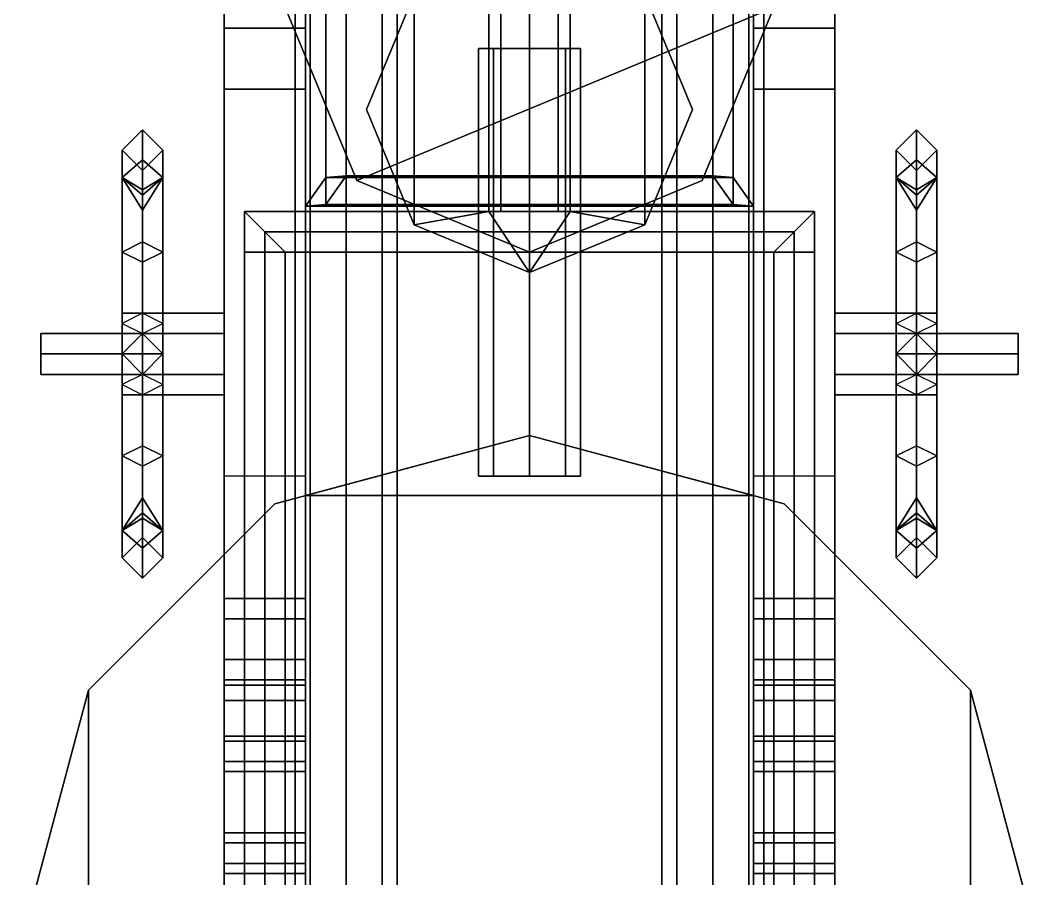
# Model space of a CAD drawing. Extents: x -0.25 to 0.25, y -0.29 to 0.67.
# Drawn here: x -0.25 to 0.25, y 0.033 to 0.454 of the extents above; entities that cross this region are included whole.
import ezdxf

# ---------------------------------------------------------------- set-up
doc = ezdxf.new("R2010")
doc.units = 0
doc.layers.add('TURRET', color=2, linetype='CONTINUOUS')

msp = doc.modelspace()

# ---------------------------------------------------------------- linework, layer by layer
at = {"layer": 'TURRET'}
for points in [[(-0.10768, 0.67, 0.12768), (-0.115, 0.67, 0.11), (-0.115, -0.01, 0.11), (-0.10768, -0.01, 0.12768)], [(-0.115, 0.67, 0.11), (-0.10768, 0.67, 0.09232), (-0.10768, -0.01, 0.09232), (-0.115, -0.01, 0.11)], [(-0.09, 0.67, 0.135), (-0.10768, 0.67, 0.12768), (-0.10768, -0.01, 0.12768), (-0.09, -0.01, 0.135)], [(-0.10768, 0.67, 0.09232), (-0.09, 0.67, 0.085), (-0.09, -0.01, 0.085), (-0.10768, -0.01, 0.09232)], [(-0.07232, 0.67, 0.12768), (-0.09, 0.67, 0.135), (-0.09, -0.01, 0.135), (-0.07232, -0.01, 0.12768)], [(-0.09, 0.67, 0.085), (-0.07232, 0.67, 0.09232), (-0.07232, -0.01, 0.09232), (-0.09, -0.01, 0.085)], [(-0.065, 0.67, 0.11), (-0.07232, 0.67, 0.12768), (-0.07232, -0.01, 0.12768), (-0.065, -0.01, 0.11)], [(-0.07232, 0.67, 0.09232), (-0.065, 0.67, 0.11), (-0.065, -0.01, 0.11), (-0.07232, -0.01, 0.09232)], [(0.07232, 0.67, 0.12768), (0.065, 0.67, 0.11), (0.065, -0.01, 0.11), (0.07232, -0.01, 0.12768)], [(0.065, 0.67, 0.11), (0.07232, 0.67, 0.09232), (0.07232, -0.01, 0.09232), (0.065, -0.01, 0.11)], [(0.09, 0.67, 0.135), (0.07232, 0.67, 0.12768), (0.07232, -0.01, 0.12768), (0.09, -0.01, 0.135)], [(0.07232, 0.67, 0.09232), (0.09, 0.67, 0.085), (0.09, -0.01, 0.085), (0.07232, -0.01, 0.09232)], [(0.10768, 0.67, 0.12768), (0.09, 0.67, 0.135), (0.09, -0.01, 0.135), (0.10768, -0.01, 0.12768)], [(0.09, 0.67, 0.085), (0.10768, 0.67, 0.09232), (0.10768, -0.01, 0.09232), (0.09, -0.01, 0.085)], [(0.115, 0.67, 0.11), (0.10768, 0.67, 0.12768), (0.10768, -0.01, 0.12768), (0.115, -0.01, 0.11)], [(0.10768, 0.67, 0.09232), (0.115, 0.67, 0.11), (0.115, -0.01, 0.11), (0.10768, -0.01, 0.09232)], [(0.08485, 0.54485, 0.16), (-0.12, 0.46, 0.16), (-0.08485, 0.37515, 0.16), (0.12, 0.46, 0.16)], [(-0.11, 0.36257, 0.77669), (-0.1, 0.37669, 0.77743), (-0.1, 0.54018, 0.63022), (-0.11, 0.52606, 0.62948)], [(-0.1, 0.37669, 0.77743), (-0.09, 0.37743, 0.76331), (-0.09, 0.54092, 0.6161), (-0.1, 0.54018, 0.63022)], [(-0.09, 0.37743, 0.76331), (-0.1, 0.36331, 0.76257), (-0.1, 0.5268, 0.61536), (-0.09, 0.54092, 0.6161)], [(0.1, 0.36331, 0.76257), (0.09, 0.37743, 0.76331), (0.09, 0.54092, 0.6161), (0.1, 0.5268, 0.61536)], [(0.09, 0.37743, 0.76331), (0.1, 0.37669, 0.77743), (0.1, 0.54018, 0.63022), (0.09, 0.54092, 0.6161)], [(0.1, 0.37669, 0.77743), (0.11, 0.36257, 0.77669), (0.11, 0.52606, 0.62948), (0.1, 0.54018, 0.63022)], [(-0.1, 0.36331, 0.76257), (-0.11, 0.36257, 0.77669), (-0.11, 0.52606, 0.62948), (-0.1, 0.5268, 0.61536)], [(0.11, 0.36257, 0.77669), (0.1, 0.36331, 0.76257), (0.1, 0.5268, 0.61536), (0.11, 0.52606, 0.62948)], [(-0.11, 0.49, 0.6), (-0.11, 0.45, 0.58), (-0.15, 0.45, 0.58), (-0.15, 0.49, 0.6)], [(-0.15, 0.45, 0.58), (-0.15, 0.42, 0.61), (-0.15, 0.48, 0.64), (-0.15, 0.49, 0.6)], [(-0.11, 0.48, 0.64), (-0.11, 0.42, 0.61), (-0.11, 0.45, 0.58), (-0.11, 0.49, 0.6)], [(0.15, 0.49, 0.6), (0.15, 0.45, 0.58), (0.11, 0.45, 0.58), (0.11, 0.49, 0.6)], [(0.11, 0.45, 0.58), (0.11, 0.42, 0.61), (0.11, 0.48, 0.64), (0.11, 0.49, 0.6)], [(0.15, 0.48, 0.64), (0.15, 0.42, 0.61), (0.15, 0.45, 0.58), (0.15, 0.49, 0.6)], [(-0.15, 0.48, 0.64), (-0.15, 0.42, 0.61), (-0.11, 0.42, 0.61), (-0.11, 0.48, 0.64)], [(-0.02, 0.48, 0.87), (-0.05657, 0.46657, 0.87), (-0.05657, 0.35343, 0.87), (-0.02, 0.36, 0.87)], [(-0.01414, 0.48, 0.90414), (-0.02, 0.48, 0.89), (-0.02, 0.36, 0.89), (-0.01414, 0.36, 0.90414)], [(-0.02, 0.48, 0.89), (-0.02, 0.48, 0.87), (-0.02, 0.36, 0.87), (-0.02, 0.36, 0.89)], [(0, 0.48, 0.91), (-0.01414, 0.48, 0.90414), (-0.01414, 0.36, 0.90414), (0, 0.36, 0.91)], [(0.01414, 0.48, 0.90414), (0, 0.48, 0.91), (0, 0.36, 0.91), (0.01414, 0.36, 0.90414)], [(0.02, 0.48, 0.89), (0.01414, 0.48, 0.90414), (0.01414, 0.36, 0.90414), (0.02, 0.36, 0.89)], [(0.02, 0.48, 0.87), (0.02, 0.48, 0.89), (0.02, 0.36, 0.89), (0.02, 0.36, 0.87)], [(0.05657, 0.46657, 0.87), (0.02, 0.48, 0.87), (0.02, 0.36, 0.87), (0.05657, 0.35343, 0.87)], [(0.11, 0.48, 0.64), (0.11, 0.42, 0.61), (0.15, 0.42, 0.61), (0.15, 0.48, 0.64)], [(-0.05657, 0.46657, 0.85), (-0.08, 0.41, 0.85), (-0.08, 0.41, 0.87), (-0.05657, 0.46657, 0.87)], [(-0.05657, 0.46657, 0.87), (-0.08, 0.41, 0.87), (-0.05657, 0.35343, 0.87)], [(0.08, 0.41, 0.85), (0.05657, 0.46657, 0.85), (0.05657, 0.46657, 0.87), (0.08, 0.41, 0.87)], [(0.05657, 0.35343, 0.87), (0.08, 0.41, 0.87), (0.05657, 0.46657, 0.87)], [(-0.12, 0.46, 0.14), (-0.08485, 0.37515, 0.14), (-0.08485, 0.37515, 0.16), (-0.12, 0.46, 0.16)], [(0.12, 0.46, 0.16), (-0.08485, 0.37515, 0.16), (0, 0.34, 0.16), (0.08485, 0.37515, 0.16)], [(0.08485, 0.37515, 0.14), (0.12, 0.46, 0.14), (0.12, 0.46, 0.16), (0.08485, 0.37515, 0.16)], [(-0.15, 0.12, 0.18), (-0.15, 0.16, 0.29268), (-0.15, 0.45, 0.58)], [(-0.11, 0.45, 0.58), (-0.11, 0.12, 0.18), (-0.15, 0.12, 0.18), (-0.15, 0.45, 0.58)], [(-0.15, 0.16, 0.29268), (-0.15, 0.17, 0.31), (-0.15, 0.45, 0.58)], [(-0.15, 0.17, 0.31), (-0.15, 0.16, 0.32732), (-0.15, 0.45, 0.58)], [(-0.15, 0.45, 0.58), (-0.15, 0.16, 0.32732), (-0.15, 0.42, 0.61)], [(-0.11, 0.45, 0.58), (-0.11, 0.16, 0.29268), (-0.11, 0.12, 0.18), (-0.11, 0.45, 0.58)], [(-0.11, 0.45, 0.58), (-0.11, 0.17, 0.31), (-0.11, 0.16, 0.29268), (-0.11, 0.45, 0.58)], [(0.15, 0.45, 0.58), (0.15, 0.12, 0.18), (0.11, 0.12, 0.18), (0.11, 0.45, 0.58)], [(0.11, 0.12, 0.18), (0.11, 0.16, 0.29268), (0.11, 0.45, 0.58)], [(0.11, 0.16, 0.29268), (0.11, 0.17, 0.31), (0.11, 0.45, 0.58)], [(0.11, 0.17, 0.31), (0.11, 0.16, 0.32732), (0.11, 0.45, 0.58)], [(0.11, 0.45, 0.58), (0.11, 0.16, 0.32732), (0.11, 0.42, 0.61)], [(0.15, 0.45, 0.58), (0.15, 0.16, 0.29268), (0.15, 0.12, 0.18), (0.15, 0.45, 0.58)], [(0.15, 0.45, 0.58), (0.15, 0.17, 0.31), (0.15, 0.16, 0.29268), (0.15, 0.45, 0.58)], [(-0.11, 0.45, 0.58), (-0.11, 0.16, 0.32732), (-0.11, 0.17, 0.31), (-0.11, 0.45, 0.58)], [(-0.11, 0.42, 0.61), (-0.11, 0.16, 0.32732), (-0.11, 0.45, 0.58), (-0.11, 0.42, 0.61)], [(0.15, 0.45, 0.58), (0.15, 0.16, 0.32732), (0.15, 0.17, 0.31), (0.15, 0.45, 0.58)], [(0.15, 0.42, 0.61), (0.15, 0.16, 0.32732), (0.15, 0.45, 0.58), (0.15, 0.42, 0.61)], [(-0.01768, 0.44, 0.81768), (-0.025, 0.44, 0.8), (-0.025, 0.23, 0.8), (-0.01768, 0.23, 0.81768)], [(-0.025, 0.44, 0.8), (-0.01768, 0.44, 0.78232), (-0.01768, 0.23, 0.78232), (-0.025, 0.23, 0.8)], [(0, 0.44, 0.775), (-0.01768, 0.44, 0.78232), (-0.025, 0.44, 0.8), (0.01768, 0.44, 0.78232)], [(0.01768, 0.44, 0.78232), (-0.025, 0.44, 0.8), (-0.01768, 0.44, 0.81768), (0.025, 0.44, 0.8)], [(0, 0.44, 0.825), (-0.01768, 0.44, 0.81768), (-0.01768, 0.23, 0.81768), (0, 0.23, 0.825)], [(-0.01768, 0.44, 0.78232), (0, 0.44, 0.775), (0, 0.23, 0.775), (-0.01768, 0.23, 0.78232)], [(0.025, 0.44, 0.8), (-0.01768, 0.44, 0.81768), (0, 0.44, 0.825), (0.01768, 0.44, 0.81768)], [(0.01768, 0.44, 0.81768), (0, 0.44, 0.825), (0, 0.23, 0.825), (0.01768, 0.23, 0.81768)], [(0, 0.44, 0.775), (0.01768, 0.44, 0.78232), (0.01768, 0.23, 0.78232), (0, 0.23, 0.775)], [(0.025, 0.44, 0.8), (0.01768, 0.44, 0.81768), (0.01768, 0.23, 0.81768), (0.025, 0.23, 0.8)], [(0.01768, 0.44, 0.78232), (0.025, 0.44, 0.8), (0.025, 0.23, 0.8), (0.01768, 0.23, 0.78232)], [(-0.15, 0.1025, 0.30165), (-0.15, 0.055, 0.26598), (-0.15, 0.42, 0.61)], [(-0.15, 0.055, 0.26598), (-0.15, -0.21, 0.1), (-0.15, 0.42, 0.61)], [(-0.15, 0.42, 0.61), (-0.15, -0.01059, 0.26143), (-0.11, -0.01059, 0.26143), (-0.11, 0.42, 0.61)], [(-0.15, 0.14, 0.32732), (-0.15, 0.1025, 0.30165), (-0.15, 0.42, 0.61)], [(-0.15, 0.16, 0.32732), (-0.15, 0.14, 0.32732), (-0.15, 0.42, 0.61)], [(-0.11, 0.42, 0.61), (-0.11, 0.055, 0.26598), (-0.11, 0.1025, 0.30165), (-0.11, 0.42, 0.61)], [(-0.11, 0.42, 0.61), (-0.11, -0.21, 0.1), (-0.11, 0.055, 0.26598), (-0.11, 0.42, 0.61)], [(-0.11, 0.42, 0.61), (-0.11, 0.1025, 0.30165), (-0.11, 0.14, 0.32732), (-0.11, 0.42, 0.61)], [(-0.11, 0.42, 0.61), (-0.11, 0.14, 0.32732), (-0.11, 0.16, 0.32732), (-0.11, 0.42, 0.61)], [(0.11, 0.42, 0.61), (0.11, -0.21, 0.1), (0.15, -0.21, 0.1), (0.15, 0.42, 0.61)], [(0.11, 0.055, 0.26598), (0.11, -0.21, 0.1), (0.11, 0.42, 0.61)], [(0.11, 0.1025, 0.30165), (0.11, 0.055, 0.26598), (0.11, 0.42, 0.61)], [(0.11, 0.14, 0.32732), (0.11, 0.1025, 0.30165), (0.11, 0.42, 0.61)], [(0.11, 0.16, 0.32732), (0.11, 0.14, 0.32732), (0.11, 0.42, 0.61)], [(0.15, 0.42, 0.61), (0.15, -0.21, 0.1), (0.15, 0.055, 0.26598), (0.15, 0.42, 0.61)], [(0.15, 0.42, 0.61), (0.15, 0.055, 0.26598), (0.15, 0.1025, 0.30165), (0.15, 0.42, 0.61)], [(0.15, 0.42, 0.61), (0.15, 0.1025, 0.30165), (0.15, 0.14, 0.32732), (0.15, 0.42, 0.61)], [(0.15, 0.42, 0.61), (0.15, 0.14, 0.32732), (0.15, 0.16, 0.32732), (0.15, 0.42, 0.61)], [(0.11, 0.42, 0.61), (0.11, -0.01059, 0.26143), (0.15, -0.01059, 0.26143), (0.15, 0.42, 0.61)], [(-0.08, 0.41, 0.85), (-0.05657, 0.35343, 0.85), (-0.05657, 0.35343, 0.87), (-0.08, 0.41, 0.87)], [(0.05657, 0.35343, 0.85), (0.08, 0.41, 0.85), (0.08, 0.41, 0.87), (0.05657, 0.35343, 0.87)], [(-0.2, 0.39, 0.44), (-0.19, 0.4, 0.44), (-0.19, 0.38526, 0.385), (-0.2, 0.3766, 0.39)], [(-0.2, 0.3766, 0.49), (-0.19, 0.38526, 0.495), (-0.19, 0.4, 0.44), (-0.2, 0.39, 0.44)], [(-0.19, 0.4, 0.44), (-0.18, 0.39, 0.44), (-0.18, 0.3766, 0.39), (-0.19, 0.38526, 0.385)], [(-0.19, 0.38526, 0.495), (-0.18, 0.3766, 0.49), (-0.18, 0.39, 0.44), (-0.19, 0.4, 0.44)], [(0.19, 0.4, 0.44), (0.18, 0.39, 0.44), (0.18, 0.3766, 0.49), (0.19, 0.38526, 0.495)], [(0.19, 0.38526, 0.385), (0.18, 0.3766, 0.39), (0.18, 0.39, 0.44), (0.19, 0.4, 0.44)], [(0.2, 0.39, 0.44), (0.19, 0.4, 0.44), (0.19, 0.38526, 0.495), (0.2, 0.3766, 0.49)], [(0.2, 0.3766, 0.39), (0.19, 0.38526, 0.385), (0.19, 0.4, 0.44), (0.2, 0.39, 0.44)], [(-0.19, 0.37062, 0.475), (-0.2, 0.3766, 0.49), (-0.2, 0.39, 0.44), (-0.19, 0.38, 0.44)], [(-0.19, 0.38, 0.44), (-0.2, 0.39, 0.44), (-0.2, 0.3766, 0.39), (-0.19, 0.36794, 0.395)], [(-0.2, 0.34, 0.5266), (-0.19, 0.345, 0.53526), (-0.19, 0.38526, 0.495), (-0.2, 0.3766, 0.49)], [(-0.2, 0.3766, 0.39), (-0.19, 0.38526, 0.385), (-0.19, 0.345, 0.34474), (-0.2, 0.34, 0.3534)], [(-0.18, 0.3766, 0.49), (-0.19, 0.37062, 0.475), (-0.19, 0.38, 0.44), (-0.18, 0.39, 0.44)], [(-0.18, 0.39, 0.44), (-0.19, 0.38, 0.44), (-0.19, 0.36794, 0.395), (-0.18, 0.3766, 0.39)], [(-0.19, 0.345, 0.53526), (-0.18, 0.34, 0.5266), (-0.18, 0.3766, 0.49), (-0.19, 0.38526, 0.495)], [(-0.19, 0.38526, 0.385), (-0.18, 0.3766, 0.39), (-0.18, 0.34, 0.3534), (-0.19, 0.345, 0.34474)], [(0.18, 0.3766, 0.39), (0.19, 0.37062, 0.405), (0.19, 0.38, 0.44), (0.18, 0.39, 0.44)], [(0.18, 0.39, 0.44), (0.19, 0.38, 0.44), (0.19, 0.36794, 0.485), (0.18, 0.3766, 0.49)], [(0.19, 0.38526, 0.495), (0.18, 0.3766, 0.49), (0.18, 0.34, 0.5266), (0.19, 0.345, 0.53526)], [(0.19, 0.345, 0.34474), (0.18, 0.34, 0.3534), (0.18, 0.3766, 0.39), (0.19, 0.38526, 0.385)], [(0.19, 0.37062, 0.405), (0.2, 0.3766, 0.39), (0.2, 0.39, 0.44), (0.19, 0.38, 0.44)], [(0.19, 0.38, 0.44), (0.2, 0.39, 0.44), (0.2, 0.3766, 0.49), (0.19, 0.36794, 0.485)], [(0.2, 0.3766, 0.49), (0.19, 0.38526, 0.495), (0.19, 0.345, 0.53526), (0.2, 0.34, 0.5266)], [(0.2, 0.34, 0.3534), (0.19, 0.345, 0.34474), (0.19, 0.38526, 0.385), (0.2, 0.3766, 0.39)], [(-0.19, 0.335, 0.51794), (-0.2, 0.34, 0.5266), (-0.2, 0.3766, 0.49), (-0.19, 0.36062, 0.49232)], [(-0.19, 0.36794, 0.395), (-0.2, 0.3766, 0.39), (-0.2, 0.34, 0.3534), (-0.19, 0.335, 0.36206)], [(-0.2, 0.305, 0.44866), (-0.19, 0.3, 0.45732), (-0.19, 0.36062, 0.49232), (-0.2, 0.3766, 0.49)], [(-0.19, 0.31, 0.44), (-0.2, 0.305, 0.44866), (-0.2, 0.3766, 0.49), (-0.19, 0.37062, 0.475)], [(-0.18, 0.34, 0.5266), (-0.19, 0.335, 0.51794), (-0.19, 0.36062, 0.49232), (-0.18, 0.3766, 0.49)], [(-0.18, 0.3766, 0.39), (-0.19, 0.36794, 0.395), (-0.19, 0.335, 0.36206), (-0.18, 0.34, 0.3534)], [(-0.19, 0.3, 0.45732), (-0.18, 0.305, 0.44866), (-0.18, 0.3766, 0.49), (-0.19, 0.36062, 0.49232)], [(-0.18, 0.305, 0.44866), (-0.19, 0.31, 0.44), (-0.19, 0.37062, 0.475), (-0.18, 0.3766, 0.49)], [(0.11, 0.36257, 0.77669), (0.1, 0.37669, 0.77743), (-0.1, 0.37669, 0.77743), (-0.11, 0.36257, 0.77669)], [(0.1, 0.37669, 0.77743), (0.09, 0.37743, 0.76331), (-0.09, 0.37743, 0.76331), (-0.1, 0.37669, 0.77743)], [(0.09, 0.37743, 0.76331), (0.1, 0.36331, 0.76257), (-0.1, 0.36331, 0.76257), (-0.09, 0.37743, 0.76331)], [(-0.08485, 0.37515, 0.14), (0, 0.34, 0.14), (0, 0.34, 0.16), (-0.08485, 0.37515, 0.16)], [(0, 0.34, 0.14), (0.08485, 0.37515, 0.14), (0.08485, 0.37515, 0.16), (0, 0.34, 0.16)], [(0.18, 0.3766, 0.49), (0.19, 0.36794, 0.485), (0.19, 0.335, 0.51794), (0.18, 0.34, 0.5266)], [(0.18, 0.34, 0.3534), (0.19, 0.335, 0.36206), (0.19, 0.36062, 0.38768), (0.18, 0.3766, 0.39)], [(0.19, 0.3, 0.42268), (0.18, 0.305, 0.43134), (0.18, 0.3766, 0.39), (0.19, 0.36062, 0.38768)], [(0.18, 0.305, 0.43134), (0.19, 0.31, 0.44), (0.19, 0.37062, 0.405), (0.18, 0.3766, 0.39)], [(0.19, 0.36794, 0.485), (0.2, 0.3766, 0.49), (0.2, 0.34, 0.5266), (0.19, 0.335, 0.51794)], [(0.19, 0.335, 0.36206), (0.2, 0.34, 0.3534), (0.2, 0.3766, 0.39), (0.19, 0.36062, 0.38768)], [(0.2, 0.305, 0.43134), (0.19, 0.3, 0.42268), (0.19, 0.36062, 0.38768), (0.2, 0.3766, 0.39)], [(0.19, 0.31, 0.44), (0.2, 0.305, 0.43134), (0.2, 0.3766, 0.39), (0.19, 0.37062, 0.405)], [(0.14, 0.36, 0.77), (0.13, 0.35, 0.76), (-0.13, 0.35, 0.76), (-0.14, 0.36, 0.77)], [(0.13, 0.35, 0.78), (0.14, 0.36, 0.77), (-0.14, 0.36, 0.77), (-0.13, 0.35, 0.78)], [(-0.13, 0.34, 0.76), (-0.14, 0.34, 0.77), (-0.14, 0.36, 0.77), (-0.13, 0.35, 0.76)], [(-0.14, 0.34, 0.77), (-0.13, 0.34, 0.78), (-0.13, 0.35, 0.78), (-0.14, 0.36, 0.77)], [(0.1, 0.36331, 0.76257), (0.11, 0.36257, 0.77669), (-0.11, 0.36257, 0.77669), (-0.1, 0.36331, 0.76257)], [(-0.05657, 0.35343, 0.87), (0, 0.33, 0.87), (-0.02, 0.36, 0.87)], [(-0.01414, 0.36, 0.90414), (-0.02, 0.36, 0.89), (0.02, 0.36, 0.89), (0.01414, 0.36, 0.90414)], [(-0.02, 0.36, 0.89), (-0.02, 0.36, 0.87), (0.02, 0.36, 0.87), (0.02, 0.36, 0.89)], [(-0.02, 0.36, 0.87), (0, 0.33, 0.87), (0.02, 0.36, 0.87)], [(0, 0.36, 0.91), (-0.01414, 0.36, 0.90414), (0.01414, 0.36, 0.90414), (0, 0.36, 0.91)], [(0, 0.33, 0.87), (0.05657, 0.35343, 0.87), (0.02, 0.36, 0.87)], [(0.14, 0.34, 0.77), (0.13, 0.34, 0.76), (0.13, 0.35, 0.76), (0.14, 0.36, 0.77)], [(0.13, 0.34, 0.78), (0.14, 0.34, 0.77), (0.14, 0.36, 0.77), (0.13, 0.35, 0.78)], [(0.13, 0.35, 0.76), (0.12, 0.34, 0.77), (-0.12, 0.34, 0.77), (-0.13, 0.35, 0.76)], [(0.12, 0.34, 0.77), (0.13, 0.35, 0.78), (-0.13, 0.35, 0.78), (-0.12, 0.34, 0.77)], [(-0.12, 0.34, 0.77), (-0.13, 0.34, 0.76), (-0.13, 0.35, 0.76), (-0.12, 0.34, 0.77)], [(-0.13, 0.34, 0.78), (-0.12, 0.34, 0.77), (-0.12, 0.34, 0.77), (-0.13, 0.35, 0.78)], [(-0.05657, 0.35343, 0.85), (0, 0.33, 0.85), (0, 0.33, 0.87), (-0.05657, 0.35343, 0.87)], [(0, 0.33, 0.85), (0.05657, 0.35343, 0.85), (0.05657, 0.35343, 0.87), (0, 0.33, 0.87)], [(0.13, 0.34, 0.76), (0.12, 0.34, 0.77), (0.12, 0.34, 0.77), (0.13, 0.35, 0.76)], [(0.12, 0.34, 0.77), (0.13, 0.34, 0.78), (0.13, 0.35, 0.78), (0.12, 0.34, 0.77)], [(-0.2, 0.29, 0.54), (-0.19, 0.29, 0.55), (-0.19, 0.345, 0.53526), (-0.2, 0.34, 0.5266)], [(-0.2, 0.34, 0.3534), (-0.19, 0.345, 0.34474), (-0.19, 0.29, 0.33), (-0.2, 0.29, 0.34)], [(-0.19, 0.29, 0.55), (-0.18, 0.29, 0.54), (-0.18, 0.34, 0.5266), (-0.19, 0.345, 0.53526)], [(-0.19, 0.345, 0.34474), (-0.18, 0.34, 0.3534), (-0.18, 0.29, 0.34), (-0.19, 0.29, 0.33)], [(0.19, 0.345, 0.53526), (0.18, 0.34, 0.5266), (0.18, 0.29, 0.54), (0.19, 0.29, 0.55)], [(0.19, 0.29, 0.33), (0.18, 0.29, 0.34), (0.18, 0.34, 0.3534), (0.19, 0.345, 0.34474)], [(0.2, 0.34, 0.5266), (0.19, 0.345, 0.53526), (0.19, 0.29, 0.55), (0.2, 0.29, 0.54)], [(0.2, 0.29, 0.34), (0.19, 0.29, 0.33), (0.19, 0.345, 0.34474), (0.2, 0.34, 0.3534)], [(-0.19, 0.335, 0.36206), (-0.2, 0.34, 0.3534), (-0.2, 0.29, 0.34), (-0.19, 0.3, 0.35268)], [(-0.18, 0.34, 0.3534), (-0.19, 0.335, 0.36206), (-0.19, 0.3, 0.35268), (-0.18, 0.29, 0.34)], [(-0.13, -0.13, 0.45306), (-0.14, -0.14, 0.45653), (-0.14, 0.34, 0.77), (-0.13, 0.34, 0.76)], [(-0.14, -0.14, 0.45653), (-0.13, -0.15, 0.46), (-0.13, 0.34, 0.78), (-0.14, 0.34, 0.77)], [(-0.12, -0.14, 0.45653), (-0.13, -0.13, 0.45306), (-0.13, 0.34, 0.76), (-0.12, 0.34, 0.77)], [(-0.13, -0.15, 0.46), (-0.12, -0.14, 0.45653), (-0.12, 0.34, 0.77), (-0.13, 0.34, 0.78)], [(0.13, -0.13, 0.45306), (0.12, -0.14, 0.45653), (0.12, 0.34, 0.77), (0.13, 0.34, 0.76)], [(0.12, -0.14, 0.45653), (0.13, -0.15, 0.46), (0.13, 0.34, 0.78), (0.12, 0.34, 0.77)], [(0.14, -0.14, 0.45653), (0.13, -0.13, 0.45306), (0.13, 0.34, 0.76), (0.14, 0.34, 0.77)], [(0.13, -0.15, 0.46), (0.14, -0.14, 0.45653), (0.14, 0.34, 0.77), (0.13, 0.34, 0.78)], [(0.18, 0.34, 0.5266), (0.19, 0.335, 0.51794), (0.19, 0.3, 0.52732), (0.18, 0.29, 0.54)], [(0.19, 0.335, 0.51794), (0.2, 0.34, 0.5266), (0.2, 0.29, 0.54), (0.19, 0.3, 0.52732)], [(-0.19, 0.29, 0.53), (-0.2, 0.29, 0.54), (-0.2, 0.34, 0.5266), (-0.19, 0.335, 0.51794)], [(-0.18, 0.29, 0.54), (-0.19, 0.29, 0.53), (-0.19, 0.335, 0.51794), (-0.18, 0.34, 0.5266)], [(0.18, 0.29, 0.34), (0.19, 0.29, 0.35), (0.19, 0.335, 0.36206), (0.18, 0.34, 0.3534)], [(0.19, 0.29, 0.35), (0.2, 0.29, 0.34), (0.2, 0.34, 0.3534), (0.19, 0.335, 0.36206)], [(-0.2, 0.3, 0.42268), (-0.2, 0.31, 0.44), (-0.15, 0.31, 0.44), (-0.15, 0.3, 0.42268)], [(-0.2, 0.31, 0.44), (-0.2, 0.3, 0.45732), (-0.15, 0.3, 0.45732), (-0.15, 0.31, 0.44)], [(-0.2, 0.28, 0.42268), (-0.2, 0.3, 0.45732), (-0.2, 0.31, 0.44), (-0.2, 0.3, 0.42268)], [(0.2, 0.3, 0.45732), (0.2, 0.31, 0.44), (0.15, 0.31, 0.44), (0.15, 0.3, 0.45732)], [(0.2, 0.31, 0.44), (0.2, 0.3, 0.42268), (0.15, 0.3, 0.42268), (0.15, 0.31, 0.44)], [(0.2, 0.28, 0.45732), (0.2, 0.3, 0.42268), (0.2, 0.31, 0.44), (0.2, 0.3, 0.45732)], [(-0.24, 0.3, 0.34), (-0.24, 0.29, 0.33), (-0.24, 0.28, 0.34), (-0.24, 0.29, 0.35)], [(-0.24, 0.3, 0.34), (-0.24, 0.29, 0.35), (-0.2, 0.29, 0.35), (-0.19, 0.3, 0.34)], [(-0.24, 0.29, 0.33), (-0.24, 0.3, 0.34), (-0.19, 0.3, 0.34), (-0.19, 0.29, 0.33)], [(-0.2, 0.28, 0.42268), (-0.2, 0.3, 0.42268), (-0.15, 0.3, 0.42268), (-0.15, 0.28, 0.42268)], [(-0.2, 0.3, 0.45732), (-0.2, 0.28, 0.45732), (-0.15, 0.28, 0.45732), (-0.15, 0.3, 0.45732)], [(-0.2, 0.27, 0.44), (-0.2, 0.28, 0.45732), (-0.2, 0.3, 0.45732), (-0.2, 0.28, 0.42268)], [(-0.2, 0.29, 0.42268), (-0.19, 0.3, 0.42268), (-0.19, 0.3, 0.35268), (-0.2, 0.29, 0.34)], [(-0.19, 0.3, 0.42268), (-0.18, 0.29, 0.42268), (-0.18, 0.29, 0.34), (-0.19, 0.3, 0.35268)], [(0.2, 0.28, 0.45732), (0.2, 0.3, 0.45732), (0.15, 0.3, 0.45732), (0.15, 0.28, 0.45732)], [(0.2, 0.3, 0.42268), (0.2, 0.28, 0.42268), (0.15, 0.28, 0.42268), (0.15, 0.3, 0.42268)], [(0.19, 0.3, 0.45732), (0.18, 0.29, 0.45732), (0.18, 0.29, 0.54), (0.19, 0.3, 0.52732)], [(0.24, 0.29, 0.55), (0.24, 0.3, 0.54), (0.19, 0.3, 0.54), (0.19, 0.29, 0.55)], [(0.24, 0.3, 0.54), (0.24, 0.29, 0.53), (0.2, 0.29, 0.53), (0.19, 0.3, 0.54)], [(0.2, 0.29, 0.45732), (0.19, 0.3, 0.45732), (0.19, 0.3, 0.52732), (0.2, 0.29, 0.54)], [(0.2, 0.27, 0.44), (0.2, 0.28, 0.42268), (0.2, 0.3, 0.42268), (0.2, 0.28, 0.45732)], [(0.24, 0.3, 0.54), (0.24, 0.29, 0.55), (0.24, 0.28, 0.54), (0.24, 0.29, 0.53)], [(-0.19, 0.245, 0.51794), (-0.2, 0.24, 0.5266), (-0.2, 0.29, 0.54), (-0.19, 0.29, 0.53)], [(-0.18, 0.24, 0.5266), (-0.19, 0.245, 0.51794), (-0.19, 0.29, 0.53), (-0.18, 0.29, 0.54)], [(0.18, 0.24, 0.3534), (0.19, 0.245, 0.36206), (0.19, 0.29, 0.35), (0.18, 0.29, 0.34)], [(0.19, 0.245, 0.36206), (0.2, 0.24, 0.3534), (0.2, 0.29, 0.34), (0.19, 0.29, 0.35)], [(-0.24, 0.29, 0.35), (-0.24, 0.28, 0.34), (-0.19, 0.28, 0.34), (-0.2, 0.29, 0.35)], [(-0.24, 0.28, 0.34), (-0.24, 0.29, 0.33), (-0.19, 0.29, 0.33), (-0.19, 0.28, 0.34)], [(-0.2, 0.24, 0.5266), (-0.19, 0.235, 0.53526), (-0.19, 0.29, 0.55), (-0.2, 0.29, 0.54)], [(-0.2, 0.29, 0.34), (-0.19, 0.29, 0.33), (-0.19, 0.235, 0.34474), (-0.2, 0.24, 0.3534)], [(-0.19, 0.28, 0.35268), (-0.2, 0.29, 0.34), (-0.2, 0.24, 0.3534), (-0.19, 0.245, 0.36206)], [(-0.19, 0.28, 0.42268), (-0.2, 0.29, 0.42268), (-0.2, 0.29, 0.34), (-0.19, 0.28, 0.35268)], [(-0.19, 0.235, 0.53526), (-0.18, 0.24, 0.5266), (-0.18, 0.29, 0.54), (-0.19, 0.29, 0.55)], [(-0.19, 0.29, 0.33), (-0.18, 0.29, 0.34), (-0.18, 0.24, 0.3534), (-0.19, 0.235, 0.34474)], [(-0.18, 0.29, 0.34), (-0.19, 0.28, 0.35268), (-0.19, 0.245, 0.36206), (-0.18, 0.24, 0.3534)], [(-0.18, 0.29, 0.42268), (-0.19, 0.28, 0.42268), (-0.19, 0.28, 0.35268), (-0.18, 0.29, 0.34)], [(0.18, 0.29, 0.54), (0.19, 0.28, 0.52732), (0.19, 0.245, 0.51794), (0.18, 0.24, 0.5266)], [(0.19, 0.29, 0.55), (0.18, 0.29, 0.54), (0.18, 0.24, 0.5266), (0.19, 0.235, 0.53526)], [(0.19, 0.235, 0.34474), (0.18, 0.24, 0.3534), (0.18, 0.29, 0.34), (0.19, 0.29, 0.33)], [(0.18, 0.29, 0.45732), (0.19, 0.28, 0.45732), (0.19, 0.28, 0.52732), (0.18, 0.29, 0.54)], [(0.19, 0.28, 0.52732), (0.2, 0.29, 0.54), (0.2, 0.24, 0.5266), (0.19, 0.245, 0.51794)], [(0.2, 0.29, 0.54), (0.19, 0.29, 0.55), (0.19, 0.235, 0.53526), (0.2, 0.24, 0.5266)], [(0.2, 0.24, 0.3534), (0.19, 0.235, 0.34474), (0.19, 0.29, 0.33), (0.2, 0.29, 0.34)], [(0.24, 0.28, 0.54), (0.24, 0.29, 0.55), (0.19, 0.29, 0.55), (0.19, 0.28, 0.54)], [(0.24, 0.29, 0.53), (0.24, 0.28, 0.54), (0.19, 0.28, 0.54), (0.2, 0.29, 0.53)], [(0.19, 0.28, 0.45732), (0.2, 0.29, 0.45732), (0.2, 0.29, 0.54), (0.19, 0.28, 0.52732)], [(-0.2, 0.27, 0.44), (-0.2, 0.28, 0.42268), (-0.15, 0.28, 0.42268), (-0.15, 0.27, 0.44)], [(-0.2, 0.28, 0.45732), (-0.2, 0.27, 0.44), (-0.15, 0.27, 0.44), (-0.15, 0.28, 0.45732)], [(-0.19, 0.28, 0.45732), (-0.2, 0.275, 0.44866), (-0.2, 0.2034, 0.49), (-0.19, 0.21938, 0.49232)], [(-0.18, 0.275, 0.44866), (-0.19, 0.28, 0.45732), (-0.19, 0.21938, 0.49232), (-0.18, 0.2034, 0.49)], [(0.2, 0.27, 0.44), (0.2, 0.28, 0.45732), (0.15, 0.28, 0.45732), (0.15, 0.27, 0.44)], [(0.2, 0.28, 0.42268), (0.2, 0.27, 0.44), (0.15, 0.27, 0.44), (0.15, 0.28, 0.42268)], [(0.18, 0.275, 0.43134), (0.19, 0.28, 0.42268), (0.19, 0.21938, 0.38768), (0.18, 0.2034, 0.39)], [(0.19, 0.28, 0.42268), (0.2, 0.275, 0.43134), (0.2, 0.2034, 0.39), (0.19, 0.21938, 0.38768)], [(-0.2, 0.275, 0.44866), (-0.19, 0.27, 0.44), (-0.19, 0.20938, 0.475), (-0.2, 0.2034, 0.49)], [(-0.19, 0.27, 0.44), (-0.18, 0.275, 0.44866), (-0.18, 0.2034, 0.49), (-0.19, 0.20938, 0.475)], [(0.19, 0.27, 0.44), (0.18, 0.275, 0.43134), (0.18, 0.2034, 0.39), (0.19, 0.20938, 0.405)], [(0.2, 0.275, 0.43134), (0.19, 0.27, 0.44), (0.19, 0.20938, 0.405), (0.2, 0.2034, 0.39)], [(0, 0.25), (-0.125, 0.21651), (-0.125, 0.21651, 0.05), (0, 0.25, 0.05)], [(0.11, 0.22053, 0.05), (0, 0.25, 0.05), (-0.11, 0.22053, 0.05), (0.11, 0.22053, 0.05)], [(0.125, 0.21651), (0, 0.25), (0, 0.25, 0.05), (0.125, 0.21651, 0.05)], [(-0.19, 0.21938, 0.49232), (-0.2, 0.2034, 0.49), (-0.2, 0.24, 0.5266), (-0.19, 0.245, 0.51794)], [(-0.18, 0.2034, 0.49), (-0.19, 0.21938, 0.49232), (-0.19, 0.245, 0.51794), (-0.18, 0.24, 0.5266)], [(0.18, 0.2034, 0.39), (0.19, 0.21938, 0.38768), (0.19, 0.245, 0.36206), (0.18, 0.24, 0.3534)], [(0.19, 0.21938, 0.38768), (0.2, 0.2034, 0.39), (0.2, 0.24, 0.3534), (0.19, 0.245, 0.36206)], [(-0.19, 0.245, 0.36206), (-0.2, 0.24, 0.3534), (-0.2, 0.2034, 0.39), (-0.19, 0.21206, 0.395)], [(-0.2, 0.2034, 0.49), (-0.19, 0.19474, 0.495), (-0.19, 0.235, 0.53526), (-0.2, 0.24, 0.5266)], [(-0.18, 0.24, 0.3534), (-0.19, 0.245, 0.36206), (-0.19, 0.21206, 0.395), (-0.18, 0.2034, 0.39)], [(-0.19, 0.19474, 0.495), (-0.18, 0.2034, 0.49), (-0.18, 0.24, 0.5266), (-0.19, 0.235, 0.53526)], [(0.18, 0.24, 0.5266), (0.19, 0.245, 0.51794), (0.19, 0.21206, 0.485), (0.18, 0.2034, 0.49)], [(0.19, 0.19474, 0.385), (0.18, 0.2034, 0.39), (0.18, 0.24, 0.3534), (0.19, 0.235, 0.34474)], [(0.19, 0.245, 0.51794), (0.2, 0.24, 0.5266), (0.2, 0.2034, 0.49), (0.19, 0.21206, 0.485)], [(0.2, 0.2034, 0.39), (0.19, 0.19474, 0.385), (0.19, 0.235, 0.34474), (0.2, 0.24, 0.3534)], [(-0.2, 0.24, 0.3534), (-0.19, 0.235, 0.34474), (-0.19, 0.19474, 0.385), (-0.2, 0.2034, 0.39)], [(-0.19, 0.235, 0.34474), (-0.18, 0.24, 0.3534), (-0.18, 0.2034, 0.39), (-0.19, 0.19474, 0.385)], [(0.19, 0.235, 0.53526), (0.18, 0.24, 0.5266), (0.18, 0.2034, 0.49), (0.19, 0.19474, 0.495)], [(0.2, 0.24, 0.5266), (0.19, 0.235, 0.53526), (0.19, 0.19474, 0.495), (0.2, 0.2034, 0.49)], [(-0.11, 0.12, 0.18), (-0.11, 0.23, 0.05), (-0.15, 0.23, 0.05), (-0.15, 0.12, 0.18)], [(-0.15, 0.23, 0.05), (-0.15, -0.21, 0.05), (-0.15, -0.21, 0.1), (-0.15, 0.12, 0.18)], [(-0.11, -0.21, 0.1), (-0.11, -0.21, 0.05), (-0.11, 0.23, 0.05), (-0.11, 0.12, 0.18)], [(0, 0.23, 0.825), (-0.01768, 0.23, 0.81768), (-0.025, 0.23, 0.8), (0.01768, 0.23, 0.81768)], [(0.01768, 0.23, 0.81768), (-0.025, 0.23, 0.8), (-0.01768, 0.23, 0.78232), (0.025, 0.23, 0.8)], [(0.025, 0.23, 0.8), (-0.01768, 0.23, 0.78232), (0, 0.23, 0.775), (0.01768, 0.23, 0.78232)], [(0.11, 0.23, 0.05), (0.11, -0.21, 0.05), (0.11, -0.21, 0.1), (0.11, 0.12, 0.18)], [(0.15, 0.12, 0.18), (0.15, 0.23, 0.05), (0.11, 0.23, 0.05), (0.11, 0.12, 0.18)], [(0.15, -0.21, 0.1), (0.15, -0.21, 0.05), (0.15, 0.23, 0.05), (0.15, 0.12, 0.18)], [(-0.11, -0.01, 0.05), (0.11, -0.01, 0.05), (0.11, 0.22053, 0.05), (-0.11, 0.22053, 0.05)], [(-0.125, 0.21651), (-0.21651, 0.125), (-0.21651, 0.125, 0.05), (-0.125, 0.21651, 0.05)], [(0.21651, 0.125), (0.125, 0.21651), (0.125, 0.21651, 0.05), (0.21651, 0.125, 0.05)], [(-0.19, 0.21206, 0.395), (-0.2, 0.2034, 0.39), (-0.2, 0.19, 0.44), (-0.19, 0.2, 0.44)], [(-0.18, 0.2034, 0.39), (-0.19, 0.21206, 0.395), (-0.19, 0.2, 0.44), (-0.18, 0.19, 0.44)], [(0.18, 0.2034, 0.49), (0.19, 0.21206, 0.485), (0.19, 0.2, 0.44), (0.18, 0.19, 0.44)], [(0.19, 0.21206, 0.485), (0.2, 0.2034, 0.49), (0.2, 0.19, 0.44), (0.19, 0.2, 0.44)], [(-0.19, 0.2, 0.44), (-0.2, 0.19, 0.44), (-0.2, 0.2034, 0.49), (-0.19, 0.20938, 0.475)], [(-0.18, 0.19, 0.44), (-0.19, 0.2, 0.44), (-0.19, 0.20938, 0.475), (-0.18, 0.2034, 0.49)], [(0.18, 0.19, 0.44), (0.19, 0.2, 0.44), (0.19, 0.20938, 0.405), (0.18, 0.2034, 0.39)], [(0.19, 0.2, 0.44), (0.2, 0.19, 0.44), (0.2, 0.2034, 0.39), (0.19, 0.20938, 0.405)], [(-0.2, 0.2034, 0.39), (-0.19, 0.19474, 0.385), (-0.19, 0.18, 0.44), (-0.2, 0.19, 0.44)], [(-0.2, 0.19, 0.44), (-0.19, 0.18, 0.44), (-0.19, 0.19474, 0.495), (-0.2, 0.2034, 0.49)], [(-0.19, 0.19474, 0.385), (-0.18, 0.2034, 0.39), (-0.18, 0.19, 0.44), (-0.19, 0.18, 0.44)], [(-0.19, 0.18, 0.44), (-0.18, 0.19, 0.44), (-0.18, 0.2034, 0.49), (-0.19, 0.19474, 0.495)], [(0.19, 0.19474, 0.495), (0.18, 0.2034, 0.49), (0.18, 0.19, 0.44), (0.19, 0.18, 0.44)], [(0.19, 0.18, 0.44), (0.18, 0.19, 0.44), (0.18, 0.2034, 0.39), (0.19, 0.19474, 0.385)], [(0.2, 0.2034, 0.49), (0.19, 0.19474, 0.495), (0.19, 0.18, 0.44), (0.2, 0.19, 0.44)], [(0.2, 0.19, 0.44), (0.19, 0.18, 0.44), (0.19, 0.19474, 0.385), (0.2, 0.2034, 0.39)], [(-0.15, 0.19151, 0.05), (-0.21651, 0.125, 0.05), (-0.21651, -0.125, 0.05), (-0.15, -0.19151, 0.05)], [(0.21651, 0.125, 0.05), (0.15, 0.19151, 0.05), (0.15, -0.19151, 0.05), (0.21651, -0.125, 0.05)], [(-0.11, 0.17, 0.31), (-0.11, 0.16, 0.32732), (-0.15, 0.16, 0.32732), (-0.15, 0.17, 0.31)], [(-0.11, 0.16, 0.29268), (-0.11, 0.17, 0.31), (-0.15, 0.17, 0.31), (-0.15, 0.16, 0.29268)], [(0.15, 0.16, 0.29268), (0.15, 0.17, 0.31), (0.11, 0.17, 0.31), (0.11, 0.16, 0.29268)], [(0.15, 0.17, 0.31), (0.15, 0.16, 0.32732), (0.11, 0.16, 0.32732), (0.11, 0.17, 0.31)], [(-0.11, 0.16, 0.32732), (-0.11, 0.14, 0.32732), (-0.15, 0.14, 0.32732), (-0.15, 0.16, 0.32732)], [(-0.11, 0.14, 0.29268), (-0.11, 0.16, 0.29268), (-0.15, 0.16, 0.29268), (-0.15, 0.14, 0.29268)], [(-0.15, 0.12, 0.18), (-0.15, 0.14, 0.28), (-0.15, 0.16, 0.29268)], [(-0.15, 0.14, 0.29268), (-0.15, 0.16, 0.29268), (-0.15, 0.14, 0.28)], [(-0.11, 0.16, 0.29268), (-0.11, 0.14, 0.28), (-0.11, 0.12, 0.18), (-0.11, 0.16, 0.29268)], [(-0.11, 0.14, 0.28), (-0.11, 0.16, 0.29268), (-0.11, 0.14, 0.29268), (-0.11, 0.14, 0.28)], [(0.15, 0.14, 0.29268), (0.15, 0.16, 0.29268), (0.11, 0.16, 0.29268), (0.11, 0.14, 0.29268)], [(0.15, 0.16, 0.32732), (0.15, 0.14, 0.32732), (0.11, 0.14, 0.32732), (0.11, 0.16, 0.32732)], [(0.11, 0.12, 0.18), (0.11, 0.14, 0.28), (0.11, 0.16, 0.29268)], [(0.11, 0.14, 0.29268), (0.11, 0.16, 0.29268), (0.11, 0.14, 0.28)], [(0.15, 0.16, 0.29268), (0.15, 0.14, 0.28), (0.15, 0.12, 0.18), (0.15, 0.16, 0.29268)], [(0.15, 0.14, 0.28), (0.15, 0.16, 0.29268), (0.15, 0.14, 0.29268), (0.15, 0.14, 0.28)], [(-0.11, 0.14, 0.28), (-0.11, 0.1275, 0.30165), (-0.15, 0.1275, 0.30165), (-0.15, 0.14, 0.28)], [(-0.11, 0.1275, 0.25835), (-0.11, 0.14, 0.28), (-0.15, 0.14, 0.28), (-0.15, 0.1275, 0.25835)], [(-0.11, 0.14, 0.32732), (-0.11, 0.13, 0.31), (-0.15, 0.13, 0.31), (-0.15, 0.14, 0.32732)], [(-0.11, 0.13, 0.31), (-0.11, 0.14, 0.29268), (-0.15, 0.14, 0.29268), (-0.15, 0.13, 0.31)], [(-0.15, 0.12, 0.18), (-0.15, 0.1275, 0.25835), (-0.15, 0.14, 0.28)], [(-0.15, 0.13, 0.31), (-0.15, 0.1025, 0.30165), (-0.15, 0.14, 0.32732)], [(-0.15, 0.1275, 0.30165), (-0.15, 0.13, 0.31), (-0.15, 0.14, 0.29268)], [(-0.15, 0.1275, 0.30165), (-0.15, 0.14, 0.29268), (-0.15, 0.14, 0.28)], [(-0.11, 0.14, 0.28), (-0.11, 0.1275, 0.25835), (-0.11, 0.12, 0.18), (-0.11, 0.14, 0.28)], [(-0.11, 0.14, 0.32732), (-0.11, 0.1025, 0.30165), (-0.11, 0.13, 0.31), (-0.11, 0.14, 0.32732)], [(-0.11, 0.14, 0.29268), (-0.11, 0.13, 0.31), (-0.11, 0.1275, 0.30165), (-0.11, 0.14, 0.29268)], [(-0.11, 0.14, 0.28), (-0.11, 0.14, 0.29268), (-0.11, 0.1275, 0.30165), (-0.11, 0.14, 0.28)], [(0.15, 0.1275, 0.25835), (0.15, 0.14, 0.28), (0.11, 0.14, 0.28), (0.11, 0.1275, 0.25835)], [(0.15, 0.14, 0.28), (0.15, 0.1275, 0.30165), (0.11, 0.1275, 0.30165), (0.11, 0.14, 0.28)], [(0.15, 0.13, 0.31), (0.15, 0.14, 0.29268), (0.11, 0.14, 0.29268), (0.11, 0.13, 0.31)], [(0.15, 0.14, 0.32732), (0.15, 0.13, 0.31), (0.11, 0.13, 0.31), (0.11, 0.14, 0.32732)], [(0.11, 0.12, 0.18), (0.11, 0.1275, 0.25835), (0.11, 0.14, 0.28)], [(0.11, 0.13, 0.31), (0.11, 0.1025, 0.30165), (0.11, 0.14, 0.32732)], [(0.11, 0.1275, 0.30165), (0.11, 0.13, 0.31), (0.11, 0.14, 0.29268)], [(0.11, 0.1275, 0.30165), (0.11, 0.14, 0.29268), (0.11, 0.14, 0.28)], [(0.15, 0.14, 0.28), (0.15, 0.1275, 0.25835), (0.15, 0.12, 0.18), (0.15, 0.14, 0.28)], [(0.15, 0.14, 0.32732), (0.15, 0.1025, 0.30165), (0.15, 0.13, 0.31), (0.15, 0.14, 0.32732)], [(0.15, 0.14, 0.29268), (0.15, 0.13, 0.31), (0.15, 0.1275, 0.30165), (0.15, 0.14, 0.29268)], [(0.15, 0.14, 0.28), (0.15, 0.14, 0.29268), (0.15, 0.1275, 0.30165), (0.15, 0.14, 0.28)], [(-0.15, 0.1275, 0.30165), (-0.15, 0.1025, 0.30165), (-0.15, 0.13, 0.31)], [(-0.11, 0.13, 0.31), (-0.11, 0.1025, 0.30165), (-0.11, 0.1275, 0.30165), (-0.11, 0.13, 0.31)], [(0.11, 0.1275, 0.30165), (0.11, 0.1025, 0.30165), (0.11, 0.13, 0.31)], [(0.15, 0.13, 0.31), (0.15, 0.1025, 0.30165), (0.15, 0.1275, 0.30165), (0.15, 0.13, 0.31)], [(-0.21651, 0.125), (-0.25, 0), (-0.25, 0, 0.05), (-0.21651, 0.125, 0.05)], [(-0.21651, 0.125, 0.05), (-0.25, 0, 0.05), (-0.25, 0, 0.05), (-0.21651, -0.125, 0.05)], [(-0.11, 0.1275, 0.30165), (-0.11, 0.1025, 0.30165), (-0.15, 0.1025, 0.30165), (-0.15, 0.1275, 0.30165)], [(-0.11, 0.1025, 0.25835), (-0.11, 0.1275, 0.25835), (-0.15, 0.1275, 0.25835), (-0.15, 0.1025, 0.25835)], [(-0.15, 0.1, 0.24), (-0.15, 0.1025, 0.25835), (-0.15, 0.1275, 0.25835)], [(-0.15, 0.12, 0.18), (-0.15, 0.1, 0.24), (-0.15, 0.1275, 0.25835)], [(-0.11, 0.1275, 0.25835), (-0.11, 0.1025, 0.25835), (-0.11, 0.1, 0.24), (-0.11, 0.1275, 0.25835)], [(-0.11, 0.1275, 0.25835), (-0.11, 0.1, 0.24), (-0.11, 0.12, 0.18), (-0.11, 0.1275, 0.25835)], [(0.15, 0.1025, 0.25835), (0.15, 0.1275, 0.25835), (0.11, 0.1275, 0.25835), (0.11, 0.1025, 0.25835)], [(0.15, 0.1275, 0.30165), (0.15, 0.1025, 0.30165), (0.11, 0.1025, 0.30165), (0.11, 0.1275, 0.30165)], [(0.11, 0.12, 0.18), (0.11, 0.1, 0.24), (0.11, 0.1275, 0.25835)], [(0.11, 0.1, 0.24), (0.11, 0.1025, 0.25835), (0.11, 0.1275, 0.25835)], [(0.15, 0.1275, 0.25835), (0.15, 0.1, 0.24), (0.15, 0.12, 0.18), (0.15, 0.1275, 0.25835)], [(0.15, 0.1275, 0.25835), (0.15, 0.1025, 0.25835), (0.15, 0.1, 0.24), (0.15, 0.1275, 0.25835)], [(0.25, 0), (0.21651, 0.125), (0.21651, 0.125, 0.05), (0.25, 0, 0.05)], [(0.25, 0, 0.05), (0.21651, 0.125, 0.05), (0.21651, -0.125, 0.05), (0.25, 0, 0.05)], [(-0.15, 0.12, 0.18), (-0.15, 0.085, 0.21402), (-0.15, 0.1, 0.24)], [(-0.15, 0.12, 0.18), (-0.15, 0.055, 0.21402), (-0.15, 0.085, 0.21402)], [(-0.15, 0.12, 0.18), (-0.15, 0.035, 0.21598), (-0.15, 0.055, 0.21402)], [(-0.15, 0.12, 0.18), (-0.15, 0.05, 0.19), (-0.15, 0.035, 0.21598)], [(-0.15, 0.12, 0.18), (-0.15, 0.035, 0.16402), (-0.15, 0.05, 0.19)], [(-0.15, 0.12, 0.18), (-0.15, -0.21, 0.1), (-0.15, 0.035, 0.16402)], [(-0.11, 0.1, 0.24), (-0.11, 0.085, 0.21402), (-0.11, 0.12, 0.18), (-0.11, 0.1, 0.24)], [(-0.11, 0.085, 0.21402), (-0.11, 0.055, 0.21402), (-0.11, 0.12, 0.18), (-0.11, 0.085, 0.21402)], [(-0.11, 0.055, 0.21402), (-0.11, 0.035, 0.21598), (-0.11, 0.12, 0.18), (-0.11, 0.055, 0.21402)], [(-0.11, 0.035, 0.21598), (-0.11, 0.05, 0.19), (-0.11, 0.12, 0.18), (-0.11, 0.035, 0.21598)], [(-0.11, 0.05, 0.19), (-0.11, 0.035, 0.16402), (-0.11, 0.12, 0.18), (-0.11, 0.05, 0.19)], [(-0.11, 0.035, 0.16402), (-0.11, -0.21, 0.1), (-0.11, 0.12, 0.18), (-0.11, 0.035, 0.16402)], [(0.11, 0.12, 0.18), (0.11, -0.21, 0.1), (0.11, 0.035, 0.16402)], [(0.11, 0.12, 0.18), (0.11, 0.035, 0.16402), (0.11, 0.05, 0.19)], [(0.11, 0.12, 0.18), (0.11, 0.05, 0.19), (0.11, 0.035, 0.21598)], [(0.11, 0.12, 0.18), (0.11, 0.035, 0.21598), (0.11, 0.055, 0.21402)], [(0.11, 0.12, 0.18), (0.11, 0.055, 0.21402), (0.11, 0.085, 0.21402)], [(0.11, 0.12, 0.18), (0.11, 0.085, 0.21402), (0.11, 0.1, 0.24)], [(0.15, 0.035, 0.16402), (0.15, -0.21, 0.1), (0.15, 0.12, 0.18), (0.15, 0.035, 0.16402)], [(0.15, 0.05, 0.19), (0.15, 0.035, 0.16402), (0.15, 0.12, 0.18), (0.15, 0.05, 0.19)], [(0.15, 0.035, 0.21598), (0.15, 0.05, 0.19), (0.15, 0.12, 0.18), (0.15, 0.035, 0.21598)], [(0.15, 0.055, 0.21402), (0.15, 0.035, 0.21598), (0.15, 0.12, 0.18), (0.15, 0.055, 0.21402)], [(0.15, 0.085, 0.21402), (0.15, 0.055, 0.21402), (0.15, 0.12, 0.18), (0.15, 0.085, 0.21402)], [(0.15, 0.1, 0.24), (0.15, 0.085, 0.21402), (0.15, 0.12, 0.18), (0.15, 0.1, 0.24)], [(-0.11, 0.1025, 0.30165), (-0.11, 0.09, 0.28), (-0.15, 0.09, 0.28), (-0.15, 0.1025, 0.30165)], [(-0.11, 0.09, 0.28), (-0.11, 0.1025, 0.25835), (-0.15, 0.1025, 0.25835), (-0.15, 0.09, 0.28)], [(-0.15, 0.09, 0.28), (-0.15, 0.055, 0.26598), (-0.15, 0.1025, 0.30165)], [(-0.15, 0.1025, 0.25835), (-0.15, 0.085, 0.26598), (-0.15, 0.09, 0.28)], [(-0.15, 0.1, 0.24), (-0.15, 0.085, 0.26598), (-0.15, 0.1025, 0.25835)], [(-0.11, 0.1, 0.24), (-0.11, 0.085, 0.26598), (-0.15, 0.085, 0.26598), (-0.15, 0.1, 0.24)], [(-0.11, 0.085, 0.21402), (-0.11, 0.1, 0.24), (-0.15, 0.1, 0.24), (-0.15, 0.085, 0.21402)], [(-0.11, 0.1025, 0.30165), (-0.11, 0.055, 0.26598), (-0.11, 0.09, 0.28), (-0.11, 0.1025, 0.30165)], [(-0.11, 0.09, 0.28), (-0.11, 0.085, 0.26598), (-0.11, 0.1025, 0.25835), (-0.11, 0.09, 0.28)], [(-0.11, 0.1025, 0.25835), (-0.11, 0.085, 0.26598), (-0.11, 0.1, 0.24), (-0.11, 0.1025, 0.25835)], [(0.15, 0.09, 0.28), (0.15, 0.1025, 0.25835), (0.11, 0.1025, 0.25835), (0.11, 0.09, 0.28)], [(0.15, 0.1025, 0.30165), (0.15, 0.09, 0.28), (0.11, 0.09, 0.28), (0.11, 0.1025, 0.30165)], [(0.11, 0.1, 0.24), (0.11, 0.085, 0.26598), (0.11, 0.1025, 0.25835)], [(0.11, 0.1025, 0.25835), (0.11, 0.085, 0.26598), (0.11, 0.09, 0.28)], [(0.11, 0.09, 0.28), (0.11, 0.055, 0.26598), (0.11, 0.1025, 0.30165)], [(0.15, 0.085, 0.21402), (0.15, 0.1, 0.24), (0.11, 0.1, 0.24), (0.11, 0.085, 0.21402)], [(0.15, 0.1, 0.24), (0.15, 0.085, 0.26598), (0.11, 0.085, 0.26598), (0.11, 0.1, 0.24)], [(0.15, 0.1025, 0.25835), (0.15, 0.085, 0.26598), (0.15, 0.1, 0.24), (0.15, 0.1025, 0.25835)], [(0.15, 0.09, 0.28), (0.15, 0.085, 0.26598), (0.15, 0.1025, 0.25835), (0.15, 0.09, 0.28)], [(0.15, 0.1025, 0.30165), (0.15, 0.055, 0.26598), (0.15, 0.09, 0.28), (0.15, 0.1025, 0.30165)], [(-0.15, 0.085, 0.26598), (-0.15, 0.055, 0.26598), (-0.15, 0.09, 0.28)], [(-0.11, 0.09, 0.28), (-0.11, 0.055, 0.26598), (-0.11, 0.085, 0.26598), (-0.11, 0.09, 0.28)], [(0.11, 0.085, 0.26598), (0.11, 0.055, 0.26598), (0.11, 0.09, 0.28)], [(0.15, 0.09, 0.28), (0.15, 0.055, 0.26598), (0.15, 0.085, 0.26598), (0.15, 0.09, 0.28)], [(-0.11, 0.085, 0.26598), (-0.11, 0.055, 0.26598), (-0.15, 0.055, 0.26598), (-0.15, 0.085, 0.26598)], [(-0.11, 0.055, 0.21402), (-0.11, 0.085, 0.21402), (-0.15, 0.085, 0.21402), (-0.15, 0.055, 0.21402)], [(0.15, 0.055, 0.21402), (0.15, 0.085, 0.21402), (0.11, 0.085, 0.21402), (0.11, 0.055, 0.21402)], [(0.15, 0.085, 0.26598), (0.15, 0.055, 0.26598), (0.11, 0.055, 0.26598), (0.11, 0.085, 0.26598)], [(-0.11, 0.055, 0.26598), (-0.11, 0.04, 0.24), (-0.15, 0.04, 0.24), (-0.15, 0.055, 0.26598)], [(-0.11, 0.04, 0.24), (-0.11, 0.055, 0.21402), (-0.15, 0.055, 0.21402), (-0.15, 0.04, 0.24)], [(-0.15, 0.04, 0.24), (-0.15, -0.21, 0.1), (-0.15, 0.055, 0.26598)], [(-0.15, 0.055, 0.21402), (-0.15, 0.035, 0.21598), (-0.15, 0.04, 0.24)], [(-0.11, 0.055, 0.26598), (-0.11, -0.21, 0.1), (-0.11, 0.04, 0.24), (-0.11, 0.055, 0.26598)], [(-0.11, 0.04, 0.24), (-0.11, 0.035, 0.21598), (-0.11, 0.055, 0.21402), (-0.11, 0.04, 0.24)], [(0.15, 0.04, 0.24), (0.15, 0.055, 0.21402), (0.11, 0.055, 0.21402), (0.11, 0.04, 0.24)], [(0.15, 0.055, 0.26598), (0.15, 0.04, 0.24), (0.11, 0.04, 0.24), (0.11, 0.055, 0.26598)], [(0.11, 0.055, 0.21402), (0.11, 0.035, 0.21598), (0.11, 0.04, 0.24)], [(0.11, 0.04, 0.24), (0.11, -0.21, 0.1), (0.11, 0.055, 0.26598)], [(0.15, 0.04, 0.24), (0.15, 0.035, 0.21598), (0.15, 0.055, 0.21402), (0.15, 0.04, 0.24)], [(0.15, 0.055, 0.26598), (0.15, -0.21, 0.1), (0.15, 0.04, 0.24), (0.15, 0.055, 0.26598)], [(-0.11, 0.035, 0.16402), (-0.11, 0.05, 0.19), (-0.15, 0.05, 0.19), (-0.15, 0.035, 0.16402)], [(-0.11, 0.05, 0.19), (-0.11, 0.035, 0.21598), (-0.15, 0.035, 0.21598), (-0.15, 0.05, 0.19)], [(0.15, 0.035, 0.16402), (0.15, 0.05, 0.19), (0.11, 0.05, 0.19), (0.11, 0.035, 0.16402)], [(0.15, 0.05, 0.19), (0.15, 0.035, 0.21598), (0.11, 0.035, 0.21598), (0.11, 0.05, 0.19)], [(-0.15, 0.035, 0.21598), (-0.15, 0.005, 0.21598), (-0.15, 0.04, 0.24)], [(-0.15, 0.005, 0.21598), (-0.15, -0.21, 0.1), (-0.15, 0.04, 0.24)], [(-0.11, 0.04, 0.24), (-0.11, 0.005, 0.21598), (-0.11, 0.035, 0.21598), (-0.11, 0.04, 0.24)], [(-0.11, 0.04, 0.24), (-0.11, -0.21, 0.1), (-0.11, 0.005, 0.21598), (-0.11, 0.04, 0.24)], [(0.11, 0.005, 0.21598), (0.11, -0.21, 0.1), (0.11, 0.04, 0.24)], [(0.11, 0.035, 0.21598), (0.11, 0.005, 0.21598), (0.11, 0.04, 0.24)], [(0.15, 0.04, 0.24), (0.15, -0.21, 0.1), (0.15, 0.005, 0.21598), (0.15, 0.04, 0.24)], [(0.15, 0.04, 0.24), (0.15, 0.005, 0.21598), (0.15, 0.035, 0.21598), (0.15, 0.04, 0.24)], [(-0.11, 0.005, 0.16402), (-0.11, 0.035, 0.16402), (-0.15, 0.035, 0.16402), (-0.15, 0.005, 0.16402)], [(-0.11, 0.035, 0.21598), (-0.11, 0.005, 0.21598), (-0.15, 0.005, 0.21598), (-0.15, 0.035, 0.21598)], [(-0.15, 0.035, 0.16402), (-0.15, -0.21, 0.1), (-0.15, 0.005, 0.16402)], [(-0.11, 0.005, 0.16402), (-0.11, -0.21, 0.1), (-0.11, 0.035, 0.16402), (-0.11, 0.005, 0.16402)], [(0.15, 0.005, 0.16402), (0.15, 0.035, 0.16402), (0.11, 0.035, 0.16402), (0.11, 0.005, 0.16402)], [(0.15, 0.035, 0.21598), (0.15, 0.005, 0.21598), (0.11, 0.005, 0.21598), (0.11, 0.035, 0.21598)], [(0.11, 0.035, 0.16402), (0.11, -0.21, 0.1), (0.11, 0.005, 0.16402)], [(0.15, 0.005, 0.16402), (0.15, -0.21, 0.1), (0.15, 0.035, 0.16402), (0.15, 0.005, 0.16402)]]:
    msp.add_3dface(points, dxfattribs=at)

doc.saveas('drawing.dxf')
